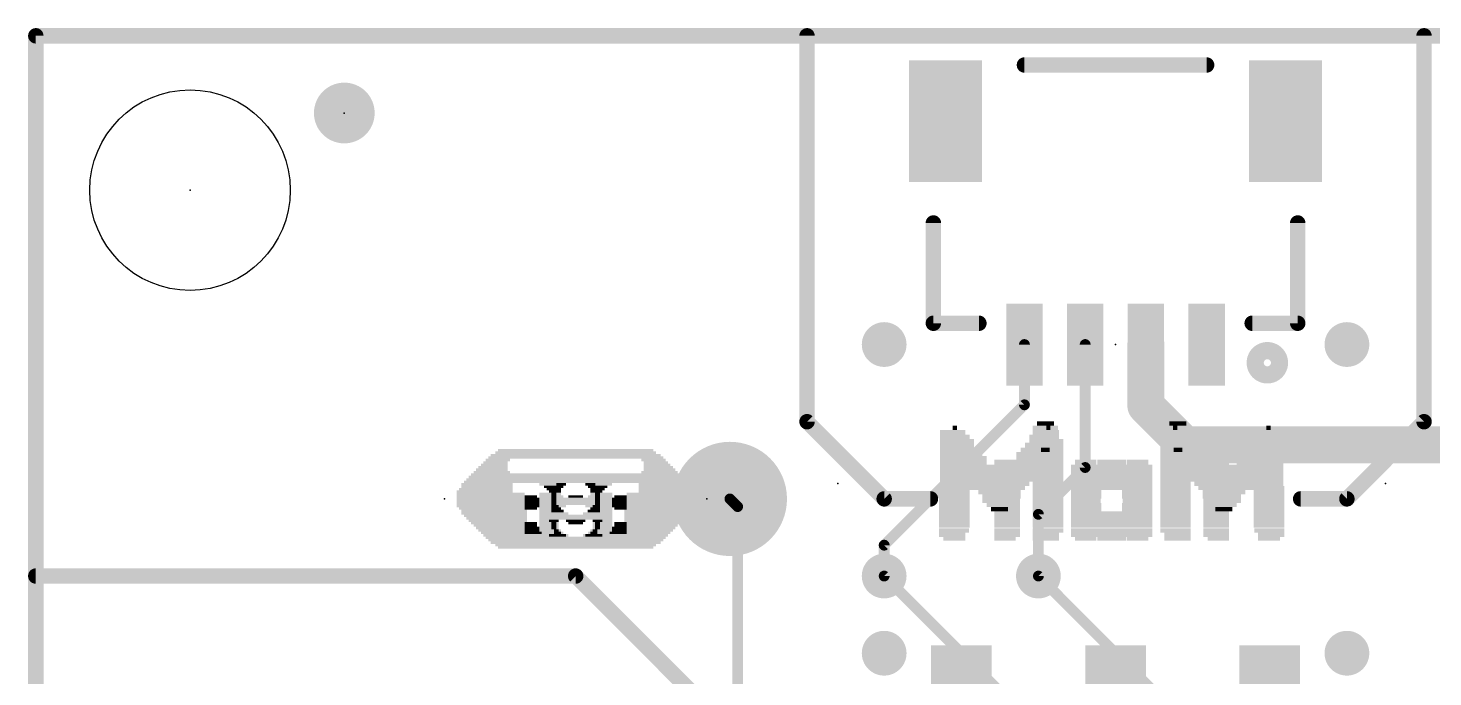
# Model space of a CAD drawing. Extents: x -29 to 78, y -12 to 55.
# Drawn here: x -0.13 to 23.01, y 44.06 to 54.74 of the extents above; entities that cross this region are included whole.
import ezdxf

# ---------------------------------------------------------------- set-up
doc = ezdxf.new("R2010")
doc.units = 0
for name, color, linetype in [('1', 12, 'CONTINUOUS'), ('16', 132, 'CONTINUOUS'), ('17', 110, 'CONTINUOUS'), ('18', 110, 'CONTINUOUS'), ('20', 31, 'CONTINUOUS'), ('21', 41, 'CONTINUOUS'), ('22', 40, 'CONTINUOUS'), ('23', 53, 'CONTINUOUS'), ('24', 53, 'CONTINUOUS'), ('51', 53, 'CONTINUOUS')]:
    doc.layers.add(name, color=color, linetype=linetype)

# ---------------------------------------------------------------- blocks, each defined once
blk = doc.blocks.new('PIE')
at = {"const_width": 0.5}
blk.add_lwpolyline([(0, -0.25, 1), (0, 0.25, 1), (0, -0.25)], format="xyb", dxfattribs=at)
blk = doc.blocks.new('RECT')
blk.add_solid([(-0.5, -0.5), (0.5, -0.5), (-0.5, 0.5), (0.5, 0.5)])
blk = doc.blocks.new('ROUNDP')
at = {"const_width": 0.5}
blk.add_lwpolyline([(0, -0.25, 1), (0, 0.25, 1), (0, -0.25)], format="xyb", dxfattribs=at)
blk = doc.blocks.new('ROUNDV')
at = {"const_width": 0.5}
blk.add_lwpolyline([(0, -0.25, 1), (0, 0.25, 1), (0, -0.25)], format="xyb", dxfattribs=at)

msp = doc.modelspace()

# ---------------------------------------------------------------- linework, layer by layer
at = {"layer": '1'}
for points, const_width in [([(0, 54.61), (35.56, 54.61)], 0.254), ([(0, 0), (0, 54.61)], 0.254), ([(18.28, 49.53), (18.28, 48.522)], 0.6096), ([(16.28, 49.53), (16.28, 48.538)], 0.1778), ([(17.28, 49.53), (17.28, 47.506)], 0.1778), ([(18.28, 48.522), (18.923, 47.879)], 0.6096), ([(16.28, 48.538), (13.97, 46.228)], 0.1778), ([(18.923, 47.879), (25.273, 47.879)], 0.6096), ([(17.28, 47.506), (16.51, 46.736)], 0.1778), ([(11.4301, 46.9892), (11.5571, 46.8622)], 0.1778), ([(11.5571, 46.8622), (11.5571, 37.6792)], 0.1778), ([(16.51, 45.72), (16.51, 46.736)], 0.1778), ([(13.97, 45.72), (13.97, 46.228)], 0.1778)]:
    msp.add_lwpolyline(points, dxfattribs=dict(at, const_width=const_width))
for points, const_width in [([(0, 54.6735, 1), (0, 54.5465)], 0.127), ([(0.0635, 54.61, 1), (-0.0635, 54.61)], 0.127), ([(18.4324, 49.53, 1), (18.1276, 49.53)], 0.3048), ([(16.3245, 49.53, 1), (16.2355, 49.53)], 0.0889), ([(17.3245, 49.53, 1), (17.2355, 49.53)], 0.0889), ([(18.3878, 48.6298, 1), (18.1722, 48.4142)], 0.3048), ([(16.2355, 48.538, 1), (16.3245, 48.538)], 0.0889), ([(16.3114, 48.5066, 1), (16.2486, 48.5694)], 0.0889), ([(18.1276, 48.522, 1), (18.4324, 48.522)], 0.3048), ([(18.923, 48.0314, 1), (18.923, 47.7266)], 0.3048), ([(18.8152, 47.7712, 1), (19.0308, 47.9868)], 0.3048), ([(17.2355, 47.506, 1), (17.3245, 47.506)], 0.0889), ([(17.3114, 47.4746, 1), (17.2486, 47.5374)], 0.0889), ([(11.4615, 47.0206, 1), (11.3987, 46.9578)], 0.0889), ([(11.6016, 46.8622, 1), (11.5127, 46.8622)], 0.0889), ([(11.5257, 46.8308, 1), (11.5885, 46.8936)], 0.0889), ([(16.5545, 46.736, 1), (16.4656, 46.736)], 0.0889), ([(16.4786, 46.7674, 1), (16.5414, 46.7046)], 0.0889), ([(14.0145, 46.228, 1), (13.9256, 46.228)], 0.0889), ([(13.9386, 46.2594, 1), (14.0014, 46.1966)], 0.0889), ([(13.9256, 45.72, 1), (14.0145, 45.72)], 0.0889), ([(16.4656, 45.72, 1), (16.5545, 45.72)], 0.0889)]:
    msp.add_lwpolyline(points, format="xyb", dxfattribs=dict(at, const_width=const_width))
at = {"layer": '16'}
for points, const_width in [([(0, 54.61), (35.56, 54.61)], 0.254), ([(0, 0), (0, 54.61)], 0.254), ([(17.78, 41.91), (13.97, 45.72)], 0.1778), ([(16.51, 45.72), (19.05, 43.18)], 0.1778)]:
    msp.add_lwpolyline(points, dxfattribs=dict(at, const_width=const_width))
for points, const_width in [([(0, 54.6735, 1), (0, 54.5465)], 0.127), ([(0.0635, 54.61, 1), (-0.0635, 54.61)], 0.127), ([(14.0014, 45.7514, 1), (13.9386, 45.6886)], 0.0889), ([(16.5414, 45.7514, 1), (16.4786, 45.6886)], 0.0889)]:
    msp.add_lwpolyline(points, format="xyb", dxfattribs=dict(at, const_width=const_width))
at = {"layer": '20', "const_width": 0.2032}
for points in [[(0, 54.61), (0, 0)], [(35.56, 54.61), (0, 54.61)]]:
    msp.add_lwpolyline(points, dxfattribs=at)
at = {"layer": '20', "const_width": 0.1016}
for points in [[(0.0508, 54.61, 1), (-0.0508, 54.61)], [(0, 54.6608, 1), (0, 54.5592)]]:
    msp.add_lwpolyline(points, format="xyb", dxfattribs=at)
at = {"layer": '20'}
msp.add_circle((2.54, 52.07), 1.651, dxfattribs=at)
at = {"layer": '21', "const_width": 0.254}
for points in [[(12.7, 48.26), (12.7, 54.61)], [(22.86, 48.26), (22.86, 54.61)], [(19.28, 54.13), (16.28, 54.13)], [(14.78, 49.88), (14.78, 51.53)], [(20.78, 51.53), (20.78, 49.88)], [(15.53, 49.88), (14.78, 49.88)], [(20.78, 49.88), (20.03, 49.88)], [(13.97, 46.99), (12.7, 48.26)], [(21.59, 46.99), (22.86, 48.26)], [(13.97, 46.99), (14.732, 46.99)], [(20.828, 46.99), (21.59, 46.99)], [(8.89, 45.72), (0, 45.72)], [(11.43, 43.18), (8.89, 45.72)]]:
    msp.add_lwpolyline(points, dxfattribs=at)
at = {"layer": '21'}
for points, const_width in [([(12.7635, 54.61, 1), (12.6365, 54.61)], 0.127), ([(22.9235, 54.61, 1), (22.7965, 54.61)], 0.127), ([(16.28, 54.1935, 1), (16.28, 54.0665)], 0.127), ([(19.28, 54.0665, 1), (19.28, 54.1935)], 0.127), ([(14.8435, 51.53, 1), (14.7165, 51.53)], 0.127), ([(20.8435, 51.53, 1), (20.7165, 51.53)], 0.127), ([(14.78, 49.9435, 1), (14.78, 49.8165)], 0.127), ([(15.53, 49.8165, 1), (15.53, 49.9435)], 0.127), ([(20.03, 49.9435, 1), (20.03, 49.8165)], 0.127), ([(20.78, 49.8165, 1), (20.78, 49.9435)], 0.127), ([(14.7165, 49.88, 1), (14.8435, 49.88)], 0.127), ([(20.7165, 49.88, 1), (20.8435, 49.88)], 0.127), ([(20.28, 49.0886, 1), (20.28, 49.3714, 1), (20.28, 49.0886)], 0.4), ([(12.7449, 48.3049, 1), (12.6551, 48.2151)], 0.127), ([(22.9049, 48.2151, 1), (22.8151, 48.3049)], 0.127), ([(12.6365, 48.26, 1), (12.7635, 48.26)], 0.127), ([(22.7965, 48.26, 1), (22.9235, 48.26)], 0.127), ([(13.97, 47.0535, 1), (13.97, 46.9265)], 0.127), ([(13.9251, 46.9451, 1), (14.0149, 47.0349)], 0.127), ([(14.732, 46.9265, 1), (14.732, 47.0535)], 0.127), ([(20.828, 47.0535, 1), (20.828, 46.9265)], 0.127), ([(21.5451, 47.0349, 1), (21.6349, 46.9451)], 0.127), ([(21.59, 46.9265, 1), (21.59, 47.0535)], 0.127), ([(0, 45.7835, 1), (0, 45.6565)], 0.127), ([(8.9349, 45.7649, 1), (8.8451, 45.6751)], 0.127), ([(8.89, 45.6565, 1), (8.89, 45.7835)], 0.127)]:
    msp.add_lwpolyline(points, format="xyb", dxfattribs=dict(at, const_width=const_width))
at = {"layer": '22', "const_width": 0.254}
for points in [[(12.7, 48.26), (12.7, 54.61)], [(22.86, 48.26), (22.86, 54.61)], [(13.97, 46.99), (12.7, 48.26)], [(21.59, 46.99), (22.86, 48.26)], [(14.732, 46.99), (13.97, 46.99)], [(21.59, 46.99), (20.828, 46.99)], [(8.89, 45.72), (0, 45.72)], [(11.43, 43.18), (8.89, 45.72)]]:
    msp.add_lwpolyline(points, dxfattribs=at)
at = {"layer": '22', "const_width": 0.127}
for points in [[(12.7635, 54.61, 1), (12.6365, 54.61)], [(22.9235, 54.61, 1), (22.7965, 54.61)], [(12.7449, 48.3049, 1), (12.6551, 48.2151)], [(22.9049, 48.2151, 1), (22.8151, 48.3049)], [(12.6365, 48.26, 1), (12.7635, 48.26)], [(22.7965, 48.26, 1), (22.9235, 48.26)], [(13.97, 47.0535, 1), (13.97, 46.9265)], [(13.9251, 46.9451, 1), (14.0149, 47.0349)], [(14.732, 46.9265, 1), (14.732, 47.0535)], [(20.828, 47.0535, 1), (20.828, 46.9265)], [(21.5451, 47.0349, 1), (21.6349, 46.9451)], [(21.59, 46.9265, 1), (21.59, 47.0535)], [(0, 45.7835, 1), (0, 45.6565)], [(8.9349, 45.7649, 1), (8.8451, 45.6751)], [(8.89, 45.6565, 1), (8.89, 45.7835)]]:
    msp.add_lwpolyline(points, format="xyb", dxfattribs=at)
at = {"layer": '23'}
for p in [(5.08, 53.34), (2.54, 52.07), (17.78, 49.53), (13.208, 47.244), (6.731, 46.99), (11.4301, 46.9892)]:
    msp.add_point(p, dxfattribs=at)
at = {"layer": '24'}
for p in [(5.08, 53.34), (22.225, 47.244), (11.049, 46.99)]:
    msp.add_point(p, dxfattribs=at)

# ---------------------------------------------------------------- block references
at = {"layer": '1', "rotation": 180}
for p, xscale, yscale in [((14.98, 53.205), 1.2, 2), ((20.58, 53.205), 1.2, 2), ((16.28, 49.53), 0.6, 1.35), ((17.28, 49.53), 0.6, 1.35), ((18.28, 49.53), 0.6, 1.35), ((19.28, 49.53), 0.6, 1.35)]:
    msp.add_blockref('RECT', p, dxfattribs=dict(at, xscale=xscale, yscale=yscale))
at = {"layer": '1'}
msp.add_blockref('PIE', (5.08, 53.34), dxfattribs=at)
at = {"layer": '1', "xscale": 1.1, "rotation": 270}
for p in [(15.2401, 44.0292), (17.7801, 44.0292), (20.3201, 44.0292)]:
    msp.add_blockref('RECT', p, dxfattribs=at)
at = {"layer": '16'}
msp.add_blockref('PIE', (5.08, 53.34), dxfattribs=at)
at = {"layer": '17', "xscale": 1.8796, "yscale": 1.8796}
msp.add_blockref('ROUNDP', (11.4301, 46.9892), dxfattribs=at)
msp.add_blockref('ROUNDP', (11.4301, 46.9892), dxfattribs=at)
at = {"layer": '18', "xscale": 0.7366, "yscale": 0.7366}
for p in [(13.97, 49.53), (13.97, 49.53), (21.59, 49.53), (21.59, 49.53), (13.97, 45.72), (13.97, 45.72), (16.51, 45.72), (16.51, 45.72), (13.97, 44.45), (13.97, 44.45), (21.59, 44.45), (21.59, 44.45)]:
    msp.add_blockref('ROUNDV', p, dxfattribs=at)
at = {"layer": '21'}
for p, xscale, yscale in [((15.098, 48.084), 0.42, 0.08), ((15.133, 48.159), 0.07, 0.07), ((16.638, 48.084), 0.42, 0.08), ((16.673, 48.159), 0.07, 0.07), ((18.808, 48.159), 0.42, 0.07), ((18.808, 48.084), 0.42, 0.08), ((18.808, 48.229), 0.28, 0.07), ((15.133, 48.009), 0.49, 0.07), ((15.168, 47.944), 0.56, 0.06), ((15.168, 47.874), 0.56, 0.08), ((16.603, 47.874), 0.63, 0.08), ((16.603, 48.009), 0.49, 0.07), ((16.638, 47.944), 0.56, 0.06), ((18.808, 48.009), 0.42, 0.07), ((18.808, 47.944), 0.42, 0.06), ((18.808, 47.874), 0.42, 0.08), ((8.911, 47.67), 2.84, 0.04), ((8.911, 47.71), 2.76, 0.04), ((8.911, 47.75), 2.6, 0.04), ((8.911, 47.79), 2.52, 0.04), ((15.203, 47.799), 0.63, 0.07), ((15.238, 47.729), 0.7, 0.07), ((15.273, 47.664), 0.77, 0.06), ((16.533, 47.729), 0.77, 0.07), ((16.533, 47.664), 0.77, 0.06), ((16.568, 47.799), 0.7, 0.07), ((18.808, 47.799), 0.14, 0.07), ((7.531, 47.43), 0.56, 0.04), ((7.531, 47.47), 0.48, 0.04), ((7.551, 47.51), 0.44, 0.04), ((7.571, 47.55), 0.4, 0.04), ((7.591, 47.59), 0.36, 0.04), ((7.631, 47.63), 0.36, 0.04), ((10.171, 47.63), 0.4, 0.04), ((10.271, 47.43), 0.6, 0.04), ((10.211, 47.59), 0.4, 0.04), ((10.231, 47.55), 0.44, 0.04), ((10.251, 47.51), 0.48, 0.04), ((10.271, 47.47), 0.52, 0.04), ((15.273, 47.594), 0.77, 0.08), ((15.308, 47.519), 0.84, 0.07), ((15.343, 47.449), 0.91, 0.07), ((16.428, 47.449), 0.98, 0.07), ((16.463, 47.519), 0.91, 0.07), ((16.498, 47.594), 0.84, 0.08), ((17.828, 47.449), 1.12, 0.07), ((17.863, 47.519), 1.05, 0.07), ((17.653, 47.594), 0.35, 0.08), ((18.143, 47.594), 0.35, 0.08), ((18.808, 47.519), 0.42, 0.07), ((18.808, 47.449), 0.42, 0.07), ((18.843, 47.594), 0.35, 0.08), ((19.753, 47.519), 1.05, 0.07), ((19.788, 47.449), 1.12, 0.07), ((19.473, 47.594), 0.35, 0.08), ((19.998, 47.594), 0.42, 0.08), ((7.451, 47.23), 0.8, 0.04), ((7.451, 47.19), 0.8, 0.04), ((8.911, 47.27), 3.64, 0.04), ((8.911, 47.31), 3.56, 0.04), ((8.911, 47.35), 3.48, 0.04), ((8.911, 47.39), 3.4, 0.04), ((8.511, 47.23), 0.44, 0.04), ((8.511, 47.19), 0.28, 0.04), ((9.131, 47.23), 0.16, 0.04), ((9.131, 47.19), 0.08, 0.04), ((10.391, 47.23), 0.76, 0.04), ((10.391, 47.19), 0.76, 0.04), ((15.378, 47.379), 0.98, 0.07), ((15.903, 47.309), 2.03, 0.07), ((15.623, 47.239), 1.47, 0.07), ((15.133, 47.169), 0.49, 0.07), ((15.868, 47.169), 0.84, 0.07), ((16.428, 47.379), 0.98, 0.07), ((16.673, 47.239), 0.49, 0.07), ((16.673, 47.169), 0.49, 0.07), ((17.723, 47.169), 1.33, 0.07), ((17.758, 47.309), 1.26, 0.07), ((17.758, 47.239), 1.26, 0.07), ((17.793, 47.379), 1.19, 0.07), ((18.808, 47.379), 0.42, 0.07), ((18.808, 47.309), 0.42, 0.07), ((18.808, 47.239), 0.42, 0.07), ((18.808, 47.169), 0.42, 0.07), ((19.823, 47.379), 1.19, 0.07), ((19.858, 47.309), 1.26, 0.07), ((19.858, 47.239), 1.26, 0.07), ((19.893, 47.169), 1.33, 0.07), ((7.411, 47.11), 0.88, 0.04), ((7.411, 47.07), 0.88, 0.04), ((7.411, 47.03), 0.88, 0.04), ((7.411, 46.99), 0.88, 0.04), ((7.411, 46.95), 0.88, 0.04), ((7.431, 47.15), 0.84, 0.04), ((8.151, 47.03), 0.2, 0.04), ((8.171, 46.99), 0.24, 0.04), ((8.171, 46.95), 0.24, 0.04), ((8.511, 47.15), 0.2, 0.04), ((8.531, 47.11), 0.16, 0.04), ((8.531, 47.07), 0.08, 0.04), ((8.531, 47.03), 0.08, 0.04), ((8.531, 46.99), 0.08, 0.04), ((8.531, 46.95), 0.08, 0.04), ((8.871, 47.03), 0.2, 0.04), ((9.131, 46.99), 0.72, 0.04), ((9.151, 46.95), 0.68, 0.04), ((9.291, 47.03), 0.4, 0.04), ((9.151, 47.15), 0.04, 0.04), ((9.171, 47.11), 0.08, 0.04), ((9.311, 47.07), 0.36, 0.04), ((10.271, 47.03), 1.16, 0.04), ((10.271, 46.99), 1.16, 0.04), ((10.271, 46.95), 1.16, 0.04), ((10.291, 47.07), 1.12, 0.04), ((10.411, 47.15), 0.8, 0.04), ((10.431, 47.11), 0.84, 0.04), ((15.133, 47.104), 0.49, 0.08), ((15.133, 47.029), 0.49, 0.07), ((15.133, 46.959), 0.49, 0.07), ((15.868, 47.104), 0.7, 0.08), ((15.903, 47.029), 0.63, 0.07), ((15.868, 46.959), 0.56, 0.07), ((16.673, 47.104), 0.49, 0.08), ((16.673, 47.029), 0.49, 0.07), ((16.673, 46.959), 0.49, 0.07), ((17.303, 47.104), 0.49, 0.08), ((17.303, 47.029), 0.49, 0.07), ((17.268, 46.959), 0.42, 0.07), ((18.143, 47.104), 0.49, 0.08), ((18.143, 47.029), 0.49, 0.07), ((18.143, 46.959), 0.49, 0.07), ((18.808, 47.104), 0.42, 0.08), ((18.808, 47.029), 0.42, 0.07), ((18.808, 46.959), 0.42, 0.07), ((19.473, 47.104), 0.49, 0.08), ((19.473, 47.029), 0.49, 0.07), ((19.438, 46.959), 0.42, 0.07), ((20.313, 47.104), 0.49, 0.08), ((20.313, 47.029), 0.49, 0.07), ((20.313, 46.959), 0.49, 0.07), ((7.411, 46.91), 0.88, 0.04), ((7.411, 46.87), 0.88, 0.04), ((7.431, 46.83), 0.84, 0.04), ((7.451, 46.79), 0.8, 0.04), ((7.451, 46.75), 0.8, 0.04), ((7.471, 46.71), 0.76, 0.04), ((8.171, 46.91), 0.24, 0.04), ((8.171, 46.87), 0.24, 0.04), ((8.151, 46.83), 0.2, 0.04), ((8.671, 46.71), 0.52, 0.04), ((8.611, 46.75), 0.32, 0.04), ((8.531, 46.91), 0.08, 0.04), ((8.551, 46.87), 0.12, 0.04), ((8.571, 46.83), 0.16, 0.04), ((8.591, 46.79), 0.2, 0.04), ((9.191, 46.91), 0.6, 0.04), ((9.271, 46.87), 0.44, 0.04), ((9.311, 46.83), 0.36, 0.04), ((9.331, 46.79), 0.32, 0.04), ((9.331, 46.75), 0.32, 0.04), ((9.331, 46.71), 0.32, 0.04), ((10.271, 46.91), 1.16, 0.04), ((10.271, 46.87), 1.16, 0.04), ((10.251, 46.83), 1.12, 0.04), ((10.231, 46.79), 1.08, 0.04), ((10.231, 46.75), 1.08, 0.04), ((10.211, 46.71), 1.04, 0.04), ((15.133, 46.889), 0.49, 0.07), ((15.133, 46.819), 0.49, 0.07), ((15.133, 46.749), 0.49, 0.07), ((15.868, 46.889), 0.42, 0.07), ((15.868, 46.819), 0.28, 0.07), ((16.673, 46.889), 0.49, 0.07), ((16.673, 46.819), 0.49, 0.07), ((16.673, 46.749), 0.49, 0.07), ((17.303, 46.889), 0.49, 0.07), ((17.303, 46.819), 0.49, 0.07), ((17.723, 46.749), 1.33, 0.07), ((18.143, 46.889), 0.49, 0.07), ((18.143, 46.819), 0.49, 0.07), ((18.808, 46.889), 0.42, 0.07), ((18.808, 46.819), 0.42, 0.07), ((18.808, 46.749), 0.42, 0.07), ((19.438, 46.889), 0.42, 0.07), ((19.438, 46.819), 0.42, 0.07), ((19.438, 46.749), 0.42, 0.07), ((20.313, 46.889), 0.49, 0.07), ((20.313, 46.819), 0.49, 0.07), ((20.313, 46.749), 0.49, 0.07), ((7.491, 46.67), 0.72, 0.04), ((7.511, 46.63), 0.68, 0.04), ((7.531, 46.59), 0.64, 0.04), ((7.551, 46.55), 0.6, 0.04), ((7.571, 46.51), 0.56, 0.04), ((8.151, 46.59), 0.2, 0.04), ((8.151, 46.55), 0.2, 0.04), ((8.171, 46.51), 0.24, 0.04), ((8.711, 46.67), 0.52, 0.04), ((8.531, 46.63), 0.16, 0.04), ((8.531, 46.59), 0.08, 0.04), ((8.531, 46.55), 0.08, 0.04), ((8.531, 46.51), 0.08, 0.04), ((8.851, 46.63), 0.24, 0.04), ((8.871, 46.59), 0.2, 0.04), ((9.331, 46.67), 0.32, 0.04), ((9.331, 46.63), 0.32, 0.04), ((9.331, 46.59), 0.32, 0.04), ((9.331, 46.55), 0.32, 0.04), ((9.331, 46.51), 0.32, 0.04), ((10.171, 46.63), 0.96, 0.04), ((10.151, 46.59), 0.92, 0.04), ((10.131, 46.55), 0.88, 0.04), ((10.111, 46.51), 0.84, 0.04), ((15.133, 46.679), 0.49, 0.07), ((15.133, 46.609), 0.49, 0.07), ((15.133, 46.544), 0.49, 0.06), ((15.098, 46.469), 0.42, 0.07), ((16.673, 46.679), 0.49, 0.07), ((16.673, 46.609), 0.49, 0.07), ((16.673, 46.544), 0.49, 0.06), ((16.673, 46.469), 0.49, 0.07), ((17.758, 46.679), 1.26, 0.07), ((17.758, 46.609), 1.26, 0.07), ((17.793, 46.544), 1.19, 0.06), ((17.828, 46.469), 1.12, 0.07), ((18.808, 46.679), 0.42, 0.07), ((18.808, 46.609), 0.42, 0.07), ((18.808, 46.544), 0.42, 0.06), ((18.808, 46.469), 0.42, 0.07), ((19.438, 46.679), 0.42, 0.07), ((19.438, 46.609), 0.42, 0.07), ((19.438, 46.544), 0.42, 0.06), ((19.438, 46.469), 0.42, 0.07), ((20.313, 46.679), 0.49, 0.07), ((20.313, 46.609), 0.49, 0.07), ((20.313, 46.544), 0.49, 0.06), ((20.313, 46.469), 0.49, 0.07), ((7.591, 46.47), 0.52, 0.04), ((7.611, 46.43), 0.48, 0.04), ((7.631, 46.39), 0.44, 0.04), ((8.911, 46.35), 2.92, 0.04), ((8.911, 46.31), 2.84, 0.04), ((8.911, 46.27), 2.76, 0.04), ((8.171, 46.39), 0.32, 0.04), ((8.171, 46.47), 0.24, 0.04), ((8.191, 46.43), 0.28, 0.04), ((8.591, 46.39), 0.28, 0.04), ((8.571, 46.47), 0.08, 0.04), ((8.591, 46.43), 0.12, 0.04), ((9.271, 46.39), 0.52, 0.04), ((9.291, 46.43), 0.4, 0.04), ((9.311, 46.47), 0.36, 0.04), ((10.091, 46.47), 0.8, 0.04), ((10.071, 46.43), 0.76, 0.04), ((10.051, 46.39), 0.72, 0.04), ((15.098, 46.399), 0.42, 0.07), ((15.133, 46.334), 0.35, 0.06), ((16.638, 46.399), 0.42, 0.07), ((16.673, 46.334), 0.35, 0.06), ((17.863, 46.399), 1.05, 0.07), ((17.653, 46.334), 0.35, 0.06), ((18.143, 46.334), 0.35, 0.06), ((18.808, 46.399), 0.42, 0.07), ((18.843, 46.334), 0.35, 0.06), ((19.438, 46.399), 0.42, 0.07), ((19.473, 46.334), 0.35, 0.06), ((20.348, 46.399), 0.42, 0.07), ((20.313, 46.334), 0.35, 0.06), ((8.911, 46.23), 2.6, 0.04), ((8.911, 46.19), 2.52, 0.04)]:
    msp.add_blockref('RECT', p, dxfattribs=dict(at, xscale=xscale, yscale=yscale))
at = {"layer": '21', "yscale": 0.04}
msp.add_blockref('RECT', (10.191, 46.67), dxfattribs=at)
at = {"layer": '22', "rotation": 180}
for p, xscale, yscale in [((16.625, 48.159), 0.42, 0.07), ((16.625, 48.084), 0.42, 0.08), ((16.625, 48.229), 0.28, 0.07), ((18.795, 48.084), 0.42, 0.08), ((18.76, 48.159), 0.07, 0.07), ((20.335, 48.084), 0.42, 0.08), ((20.3, 48.159), 0.07, 0.07), ((16.625, 48.009), 0.42, 0.07), ((16.625, 47.944), 0.42, 0.06), ((16.625, 47.874), 0.42, 0.08), ((18.795, 47.944), 0.56, 0.06), ((18.83, 47.874), 0.63, 0.08), ((18.83, 48.009), 0.49, 0.07), ((20.265, 47.944), 0.56, 0.06), ((20.265, 47.874), 0.56, 0.08), ((20.3, 48.009), 0.49, 0.07), ((8.869, 47.67), 2.84, 0.04), ((8.869, 47.71), 2.76, 0.04), ((8.869, 47.75), 2.6, 0.04), ((8.869, 47.79), 2.52, 0.04), ((16.625, 47.799), 0.14, 0.07), ((18.865, 47.799), 0.7, 0.07), ((18.9, 47.729), 0.77, 0.07), ((18.9, 47.664), 0.77, 0.06), ((20.16, 47.664), 0.77, 0.06), ((20.195, 47.729), 0.7, 0.07), ((20.23, 47.799), 0.63, 0.07), ((7.509, 47.43), 0.6, 0.04), ((7.509, 47.47), 0.52, 0.04), ((7.529, 47.51), 0.48, 0.04), ((7.549, 47.55), 0.44, 0.04), ((7.569, 47.59), 0.4, 0.04), ((7.609, 47.63), 0.4, 0.04), ((10.149, 47.63), 0.36, 0.04), ((10.249, 47.43), 0.56, 0.04), ((10.189, 47.59), 0.36, 0.04), ((10.209, 47.55), 0.4, 0.04), ((10.229, 47.51), 0.44, 0.04), ((10.249, 47.47), 0.48, 0.04), ((15.645, 47.449), 1.12, 0.07), ((15.68, 47.519), 1.05, 0.07), ((15.435, 47.594), 0.42, 0.08), ((15.96, 47.594), 0.35, 0.08), ((16.59, 47.594), 0.35, 0.08), ((16.625, 47.519), 0.42, 0.07), ((16.625, 47.449), 0.42, 0.07), ((17.57, 47.519), 1.05, 0.07), ((17.605, 47.449), 1.12, 0.07), ((17.29, 47.594), 0.35, 0.08), ((17.78, 47.594), 0.35, 0.08), ((18.935, 47.594), 0.84, 0.08), ((18.97, 47.519), 0.91, 0.07), ((19.005, 47.449), 0.98, 0.07), ((20.09, 47.449), 0.91, 0.07), ((20.125, 47.519), 0.84, 0.07), ((20.16, 47.594), 0.77, 0.08), ((7.389, 47.23), 0.76, 0.04), ((7.389, 47.19), 0.76, 0.04), ((8.869, 47.27), 3.64, 0.04), ((8.869, 47.31), 3.56, 0.04), ((8.869, 47.35), 3.48, 0.04), ((8.869, 47.39), 3.4, 0.04), ((8.649, 47.23), 0.16, 0.04), ((8.649, 47.19), 0.08, 0.04), ((9.269, 47.23), 0.44, 0.04), ((9.269, 47.19), 0.28, 0.04), ((10.329, 47.23), 0.8, 0.04), ((10.329, 47.19), 0.8, 0.04), ((15.54, 47.169), 1.33, 0.07), ((15.575, 47.309), 1.26, 0.07), ((15.575, 47.239), 1.26, 0.07), ((15.61, 47.379), 1.19, 0.07), ((16.625, 47.379), 0.42, 0.07), ((16.625, 47.309), 0.42, 0.07), ((16.625, 47.239), 0.42, 0.07), ((16.625, 47.169), 0.42, 0.07), ((17.64, 47.379), 1.19, 0.07), ((17.675, 47.309), 1.26, 0.07), ((17.675, 47.239), 1.26, 0.07), ((17.71, 47.169), 1.33, 0.07), ((19.005, 47.379), 0.98, 0.07), ((19.53, 47.309), 2.03, 0.07), ((18.76, 47.239), 0.49, 0.07), ((18.76, 47.169), 0.49, 0.07), ((19.81, 47.239), 1.47, 0.07), ((19.565, 47.169), 0.84, 0.07), ((20.055, 47.379), 0.98, 0.07), ((20.3, 47.169), 0.49, 0.07), ((7.349, 47.11), 0.84, 0.04), ((7.489, 47.07), 1.12, 0.04), ((7.509, 47.03), 1.16, 0.04), ((7.509, 46.99), 1.16, 0.04), ((7.509, 46.95), 1.16, 0.04), ((7.369, 47.15), 0.8, 0.04), ((8.469, 47.07), 0.36, 0.04), ((8.489, 47.03), 0.4, 0.04), ((8.649, 46.99), 0.72, 0.04), ((8.629, 46.95), 0.68, 0.04), ((8.609, 47.11), 0.08, 0.04), ((8.629, 47.15), 0.04, 0.04), ((8.909, 47.03), 0.2, 0.04), ((9.269, 47.15), 0.2, 0.04), ((9.249, 47.11), 0.16, 0.04), ((9.249, 47.07), 0.08, 0.04), ((9.249, 47.03), 0.08, 0.04), ((9.249, 46.99), 0.08, 0.04), ((9.249, 46.95), 0.08, 0.04), ((9.609, 46.99), 0.24, 0.04), ((9.609, 46.95), 0.24, 0.04), ((9.629, 47.03), 0.2, 0.04), ((10.349, 47.15), 0.84, 0.04), ((10.369, 47.11), 0.88, 0.04), ((10.369, 47.07), 0.88, 0.04), ((10.369, 47.03), 0.88, 0.04), ((10.369, 46.99), 0.88, 0.04), ((10.369, 46.95), 0.88, 0.04), ((15.12, 47.104), 0.49, 0.08), ((15.12, 47.029), 0.49, 0.07), ((15.12, 46.959), 0.49, 0.07), ((15.96, 47.104), 0.49, 0.08), ((15.96, 47.029), 0.49, 0.07), ((15.995, 46.959), 0.42, 0.07), ((16.625, 47.104), 0.42, 0.08), ((16.625, 47.029), 0.42, 0.07), ((16.625, 46.959), 0.42, 0.07), ((17.29, 47.104), 0.49, 0.08), ((17.29, 47.029), 0.49, 0.07), ((17.29, 46.959), 0.49, 0.07), ((18.13, 47.104), 0.49, 0.08), ((18.13, 47.029), 0.49, 0.07), ((18.165, 46.959), 0.42, 0.07), ((18.76, 47.104), 0.49, 0.08), ((18.76, 47.029), 0.49, 0.07), ((18.76, 46.959), 0.49, 0.07), ((19.565, 47.104), 0.7, 0.08), ((19.53, 47.029), 0.63, 0.07), ((19.565, 46.959), 0.56, 0.07), ((20.3, 47.104), 0.49, 0.08), ((20.3, 47.029), 0.49, 0.07), ((20.3, 46.959), 0.49, 0.07), ((7.509, 46.91), 1.16, 0.04), ((7.509, 46.87), 1.16, 0.04), ((7.529, 46.83), 1.12, 0.04), ((7.549, 46.79), 1.08, 0.04), ((7.549, 46.75), 1.08, 0.04), ((7.569, 46.71), 1.04, 0.04), ((8.589, 46.91), 0.6, 0.04), ((8.509, 46.87), 0.44, 0.04), ((8.469, 46.83), 0.36, 0.04), ((8.449, 46.79), 0.32, 0.04), ((8.449, 46.75), 0.32, 0.04), ((8.449, 46.71), 0.32, 0.04), ((9.109, 46.71), 0.52, 0.04), ((9.169, 46.75), 0.32, 0.04), ((9.189, 46.79), 0.2, 0.04), ((9.209, 46.83), 0.16, 0.04), ((9.229, 46.87), 0.12, 0.04), ((9.249, 46.91), 0.08, 0.04), ((9.609, 46.91), 0.24, 0.04), ((9.609, 46.87), 0.24, 0.04), ((9.629, 46.83), 0.2, 0.04), ((10.369, 46.91), 0.88, 0.04), ((10.369, 46.87), 0.88, 0.04), ((10.349, 46.83), 0.84, 0.04), ((10.329, 46.79), 0.8, 0.04), ((10.329, 46.75), 0.8, 0.04), ((10.309, 46.71), 0.76, 0.04), ((15.12, 46.889), 0.49, 0.07), ((15.12, 46.819), 0.49, 0.07), ((15.12, 46.749), 0.49, 0.07), ((15.995, 46.889), 0.42, 0.07), ((15.995, 46.819), 0.42, 0.07), ((15.995, 46.749), 0.42, 0.07), ((16.625, 46.889), 0.42, 0.07), ((16.625, 46.819), 0.42, 0.07), ((16.625, 46.749), 0.42, 0.07), ((17.29, 46.889), 0.49, 0.07), ((17.29, 46.819), 0.49, 0.07), ((17.71, 46.749), 1.33, 0.07), ((18.13, 46.889), 0.49, 0.07), ((18.13, 46.819), 0.49, 0.07), ((18.76, 46.889), 0.49, 0.07), ((18.76, 46.819), 0.49, 0.07), ((18.76, 46.749), 0.49, 0.07), ((19.565, 46.889), 0.42, 0.07), ((19.565, 46.819), 0.28, 0.07), ((20.3, 46.889), 0.49, 0.07), ((20.3, 46.819), 0.49, 0.07), ((20.3, 46.749), 0.49, 0.07), ((7.609, 46.63), 0.96, 0.04), ((7.629, 46.59), 0.92, 0.04), ((7.649, 46.55), 0.88, 0.04), ((7.669, 46.51), 0.84, 0.04), ((8.449, 46.67), 0.32, 0.04), ((8.449, 46.63), 0.32, 0.04), ((8.449, 46.59), 0.32, 0.04), ((8.449, 46.55), 0.32, 0.04), ((8.449, 46.51), 0.32, 0.04), ((9.069, 46.67), 0.52, 0.04), ((8.929, 46.63), 0.24, 0.04), ((8.909, 46.59), 0.2, 0.04), ((9.249, 46.63), 0.16, 0.04), ((9.249, 46.59), 0.08, 0.04), ((9.249, 46.55), 0.08, 0.04), ((9.249, 46.51), 0.08, 0.04), ((9.609, 46.51), 0.24, 0.04), ((9.629, 46.59), 0.2, 0.04), ((9.629, 46.55), 0.2, 0.04), ((10.289, 46.67), 0.72, 0.04), ((10.269, 46.63), 0.68, 0.04), ((10.249, 46.59), 0.64, 0.04), ((10.229, 46.55), 0.6, 0.04), ((10.209, 46.51), 0.56, 0.04), ((15.12, 46.679), 0.49, 0.07), ((15.12, 46.609), 0.49, 0.07), ((15.12, 46.544), 0.49, 0.06), ((15.12, 46.469), 0.49, 0.07), ((15.995, 46.679), 0.42, 0.07), ((15.995, 46.609), 0.42, 0.07), ((15.995, 46.544), 0.42, 0.06), ((15.995, 46.469), 0.42, 0.07), ((16.625, 46.679), 0.42, 0.07), ((16.625, 46.609), 0.42, 0.07), ((16.625, 46.544), 0.42, 0.06), ((16.625, 46.469), 0.42, 0.07), ((17.675, 46.679), 1.26, 0.07), ((17.675, 46.609), 1.26, 0.07), ((17.64, 46.544), 1.19, 0.06), ((17.605, 46.469), 1.12, 0.07), ((18.76, 46.679), 0.49, 0.07), ((18.76, 46.609), 0.49, 0.07), ((18.76, 46.544), 0.49, 0.06), ((18.76, 46.469), 0.49, 0.07), ((20.3, 46.679), 0.49, 0.07), ((20.3, 46.609), 0.49, 0.07), ((20.3, 46.544), 0.49, 0.06), ((20.335, 46.469), 0.42, 0.07), ((7.689, 46.47), 0.8, 0.04), ((7.709, 46.43), 0.76, 0.04), ((7.729, 46.39), 0.72, 0.04), ((8.869, 46.35), 2.92, 0.04), ((8.869, 46.31), 2.84, 0.04), ((8.869, 46.27), 2.76, 0.04), ((8.509, 46.39), 0.52, 0.04), ((8.469, 46.47), 0.36, 0.04), ((8.489, 46.43), 0.4, 0.04), ((9.189, 46.39), 0.28, 0.04), ((9.189, 46.43), 0.12, 0.04), ((9.209, 46.47), 0.08, 0.04), ((9.589, 46.43), 0.28, 0.04), ((9.609, 46.39), 0.32, 0.04), ((9.609, 46.47), 0.24, 0.04), ((10.189, 46.47), 0.52, 0.04), ((10.169, 46.43), 0.48, 0.04), ((10.149, 46.39), 0.44, 0.04), ((15.085, 46.399), 0.42, 0.07), ((15.12, 46.334), 0.35, 0.06), ((15.995, 46.399), 0.42, 0.07), ((15.96, 46.334), 0.35, 0.06), ((16.625, 46.399), 0.42, 0.07), ((16.59, 46.334), 0.35, 0.06), ((17.57, 46.399), 1.05, 0.07), ((17.29, 46.334), 0.35, 0.06), ((17.78, 46.334), 0.35, 0.06), ((18.795, 46.399), 0.42, 0.07), ((18.76, 46.334), 0.35, 0.06), ((20.335, 46.399), 0.42, 0.07), ((20.3, 46.334), 0.35, 0.06), ((8.869, 46.23), 2.6, 0.04), ((8.869, 46.19), 2.52, 0.04)]:
    msp.add_blockref('RECT', p, dxfattribs=dict(at, xscale=xscale, yscale=yscale))
at = {"layer": '22', "yscale": 0.04, "rotation": 180}
msp.add_blockref('RECT', (7.589, 46.67), dxfattribs=at)
at = {"layer": '51', "xscale": 0.508, "yscale": 0.508, "rotation": 270}
msp.add_blockref('RECT', (11.4301, 46.9892), dxfattribs=at)

doc.saveas('drawing.dxf')
